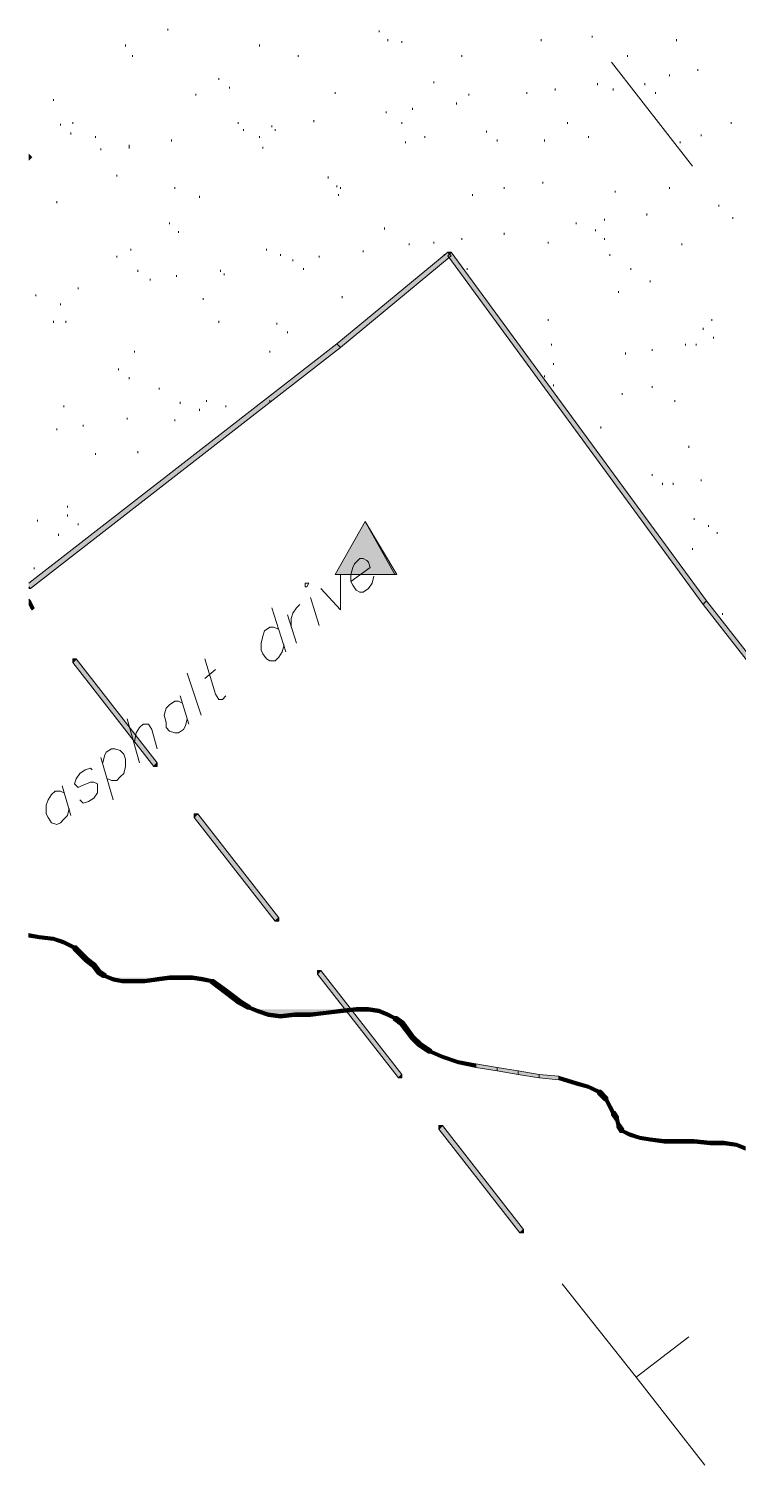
# Model space of a CAD drawing. Header units: inches. Extents: x 10 to 486, y 7 to 426.
# Drawn here: x 10.3 to 37.2, y 65.7 to 120.1 of the extents above; entities that cross this region are included whole.
import ezdxf

# ---------------------------------------------------------------- set-up
doc = ezdxf.new("R2010")
doc.units = ezdxf.units.IN
doc.header["$LTSCALE"] = 3
doc.header["$MEASUREMENT"] = 0
doc.layers.add('PDF_Geometry', color=7, linetype='Continuous', true_color=0x999999)
doc.layers.add('PDF_Solid Fills', color=7, linetype='Continuous')

msp = doc.modelspace()

# ---------------------------------------------------------------- hatches: boundary and pattern name
at = {"layer": 'PDF_Solid Fills', "true_color": 0x999999, "transparency": 33554559}
for points in [[(22.077, 108.15), (22.144, 108.083), (26.344, 111.55), (26.277, 111.617), (26.21, 111.683), (22.01, 108.217)], [(26.277, 111.617), (26.21, 111.55), (35.877, 98.35), (35.944, 98.417), (36.01, 98.483), (26.344, 111.683)], [(35.944, 98.417), (35.877, 98.35), (45.944, 85.483), (46.01, 85.55), (46.077, 85.617), (36.01, 98.483)]]:
    msp.add_hatch(color=253, dxfattribs=at).paths.add_polyline_path(points)
at = {"layer": 'PDF_Solid Fills', "transparency": 33554559}
for points in [[(15.144, 92.283), (15.21, 92.35), (12.144, 96.283), (12.077, 96.217), (12.01, 96.15), (15.077, 92.217)], [(19.744, 86.417), (19.81, 86.483), (16.744, 90.417), (16.677, 90.35), (16.61, 90.283), (19.677, 86.35)], [(24.41, 80.483), (24.477, 80.55), (21.41, 84.483), (21.344, 84.417), (21.277, 84.35), (24.344, 80.417)], [(29.01, 74.617), (29.077, 74.683), (26.01, 78.617), (25.944, 78.55), (25.877, 78.483), (28.944, 74.55)]]:
    msp.add_hatch(color=256, dxfattribs=at).paths.add_polyline_path(points)
at = {"layer": 'PDF_Solid Fills', "true_color": 0xdcdcdc, "transparency": 33554559}
for points in [[(10.744, 85.75), (10.744, 85.683), (11.277, 85.617), (11.277, 85.75), (10.744, 85.817)], [(11.277, 85.683), (11.277, 85.617), (11.677, 85.483), (11.677, 85.617), (11.277, 85.75)], [(11.677, 85.55), (11.677, 85.483), (12.077, 85.283), (12.077, 85.417), (11.677, 85.617)], [(12.077, 85.35), (12.01, 85.283), (12.277, 85.017), (12.344, 85.083), (12.41, 85.15), (12.144, 85.417)], [(12.344, 85.083), (12.277, 85.017), (12.477, 84.817), (12.544, 84.883), (12.61, 84.95), (12.41, 85.15)], [(12.544, 84.883), (12.477, 84.817), (12.744, 84.617), (12.81, 84.683), (12.877, 84.75), (12.61, 84.95)], [(12.81, 84.683), (12.744, 84.617), (12.944, 84.35), (13.01, 84.417), (13.077, 84.483), (12.877, 84.75)], [(13.01, 84.417), (12.944, 84.35), (13.144, 84.217), (13.21, 84.283), (13.277, 84.35), (13.077, 84.483)], [(13.21, 84.283), (13.21, 84.217), (13.544, 84.083), (13.544, 84.217), (13.21, 84.35)], [(13.544, 84.15), (13.544, 84.083), (13.877, 84.017), (13.877, 84.15), (13.544, 84.217)], [(13.877, 84.083), (13.877, 84.017), (14.277, 84.017), (14.277, 84.15), (13.877, 84.15)], [(14.277, 84.083), (14.277, 84.017), (14.744, 84.017), (14.744, 84.15), (14.277, 84.15)], [(14.744, 84.083), (14.744, 84.017), (15.21, 84.083), (15.21, 84.217), (14.744, 84.15)], [(15.21, 84.15), (15.21, 84.083), (15.677, 84.15), (15.677, 84.283), (15.21, 84.217)], [(15.677, 84.217), (15.677, 84.15), (16.144, 84.15), (16.144, 84.283), (15.677, 84.283)], [(16.144, 84.217), (16.144, 84.15), (16.544, 84.15), (16.544, 84.283), (16.144, 84.283)], [(16.544, 84.217), (16.544, 84.15), (16.944, 84.083), (16.944, 84.217), (16.544, 84.283)], [(16.944, 84.15), (16.944, 84.083), (17.277, 84.017), (17.277, 84.15), (16.944, 84.217)], [(17.277, 84.083), (17.21, 84.017), (17.477, 83.817), (17.544, 83.883), (17.61, 83.95), (17.344, 84.15)], [(17.544, 83.883), (17.477, 83.817), (17.744, 83.617), (17.81, 83.683), (17.877, 83.75), (17.61, 83.95)], [(17.81, 83.683), (17.744, 83.617), (18.01, 83.417), (18.077, 83.483), (18.144, 83.55), (17.877, 83.75)], [(18.077, 83.483), (18.01, 83.417), (18.277, 83.217), (18.344, 83.283), (18.41, 83.35), (18.144, 83.55)], [(18.344, 83.283), (18.277, 83.217), (18.61, 83.017), (18.677, 83.083), (18.744, 83.15), (18.41, 83.35)], [(18.677, 83.083), (18.677, 83.017), (19.01, 82.883), (19.01, 83.017), (18.677, 83.15)], [(19.01, 82.95), (19.01, 82.883), (19.41, 82.75), (19.41, 82.883), (19.01, 83.017)], [(19.41, 82.817), (19.41, 82.75), (19.877, 82.683), (19.877, 82.817), (19.41, 82.883)], [(19.877, 82.75), (19.877, 82.683), (20.41, 82.75), (20.41, 82.883), (19.877, 82.817)], [(20.41, 82.817), (20.41, 82.75), (21.01, 82.75), (21.01, 82.883), (20.41, 82.883)], [(21.01, 82.817), (21.01, 82.75), (21.61, 82.817), (21.61, 82.95), (21.01, 82.883)], [(21.61, 82.883), (21.61, 82.817), (22.144, 82.883), (22.144, 83.017), (21.61, 82.95)], [(22.144, 82.95), (22.144, 82.883), (22.744, 82.95), (22.744, 83.083), (22.144, 83.017)], [(22.744, 83.017), (22.744, 82.95), (23.21, 82.95), (23.21, 83.083), (22.744, 83.083)], [(23.21, 83.017), (23.21, 82.95), (23.61, 82.883), (23.61, 83.017), (23.21, 83.083)], [(23.61, 82.95), (23.61, 82.883), (23.944, 82.75), (23.944, 82.883), (23.61, 83.017)], [(23.944, 82.817), (23.944, 82.75), (24.21, 82.617), (24.21, 82.75), (23.944, 82.883)], [(24.21, 82.683), (24.144, 82.617), (24.41, 82.417), (24.477, 82.483), (24.544, 82.55), (24.277, 82.75)], [(24.477, 82.483), (24.41, 82.417), (24.61, 82.15), (24.677, 82.217), (24.744, 82.283), (24.544, 82.55)], [(24.677, 82.217), (24.61, 82.15), (24.81, 81.883), (24.877, 81.95), (24.944, 82.017), (24.744, 82.283)], [(24.877, 81.95), (24.81, 81.883), (25.077, 81.617), (25.144, 81.683), (25.21, 81.75), (24.944, 82.017)], [(25.144, 81.683), (25.077, 81.617), (25.477, 81.35), (25.544, 81.417), (25.61, 81.483), (25.21, 81.75)], [(25.544, 81.417), (25.544, 81.35), (26.01, 81.15), (26.01, 81.283), (25.544, 81.483)], [(26.01, 81.217), (26.01, 81.15), (26.61, 80.95), (26.61, 81.083), (26.01, 81.283)], [(26.61, 81.017), (26.61, 80.95), (27.277, 80.817), (27.277, 80.95), (26.61, 81.083)], [(27.277, 80.883), (27.277, 80.817), (28.077, 80.683), (28.077, 80.817), (27.277, 80.95)], [(28.077, 80.75), (28.077, 80.683), (28.877, 80.55), (28.877, 80.683), (28.077, 80.817)], [(28.877, 80.617), (28.877, 80.55), (29.677, 80.417), (29.677, 80.55), (28.877, 80.683)], [(29.677, 80.483), (29.677, 80.417), (30.41, 80.35), (30.41, 80.483), (29.677, 80.55)], [(30.41, 80.417), (30.41, 80.35), (31.077, 80.15), (31.077, 80.283), (30.41, 80.483)], [(31.077, 80.217), (31.077, 80.15), (31.544, 80.017), (31.544, 80.15), (31.077, 80.283)], [(31.544, 80.083), (31.544, 80.017), (31.944, 79.817), (31.944, 79.95), (31.544, 80.15)], [(31.944, 79.883), (31.877, 79.817), (32.144, 79.55), (32.21, 79.617), (32.277, 79.683), (32.01, 79.95)], [(32.21, 79.617), (32.144, 79.617), (32.277, 79.35), (32.41, 79.35), (32.277, 79.617)], [(32.344, 79.35), (32.277, 79.35), (32.41, 79.083), (32.544, 79.083), (32.41, 79.35)], [(32.477, 79.083), (32.41, 79.017), (32.544, 78.817), (32.61, 78.883), (32.677, 78.95), (32.544, 79.15)], [(32.61, 78.883), (32.544, 78.883), (32.61, 78.617), (32.744, 78.617), (32.677, 78.883)], [(32.677, 78.617), (32.61, 78.55), (32.744, 78.35), (32.81, 78.417), (32.877, 78.483), (32.744, 78.683)], [(32.81, 78.417), (32.81, 78.35), (33.077, 78.217), (33.077, 78.35), (32.81, 78.483)], [(33.077, 78.283), (33.077, 78.217), (33.477, 78.083), (33.477, 78.217), (33.077, 78.35)], [(33.477, 78.15), (33.477, 78.083), (33.877, 78.017), (33.877, 78.15), (33.477, 78.217)], [(33.877, 78.083), (33.877, 78.017), (34.41, 77.95), (34.41, 78.083), (33.877, 78.15)], [(34.41, 78.017), (34.41, 77.95), (34.944, 77.95), (34.944, 78.083), (34.41, 78.083)], [(34.944, 78.017), (34.944, 77.95), (35.544, 77.95), (35.544, 78.083), (34.944, 78.083)], [(35.544, 78.017), (35.544, 77.95), (36.144, 77.883), (36.144, 78.017), (35.544, 78.083)], [(36.144, 77.95), (36.144, 77.883), (36.677, 77.883), (36.677, 78.017), (36.144, 78.017)], [(36.677, 77.95), (36.677, 77.883), (37.144, 77.817), (37.144, 77.95), (36.677, 78.017)], [(37.144, 77.883), (37.144, 77.817), (37.477, 77.683), (37.477, 77.817), (37.144, 77.95)]]:
    msp.add_hatch(color=254, dxfattribs=at).paths.add_polyline_path(points)

# ---------------------------------------------------------------- linework, layer by layer
at = {"layer": 'PDF_Geometry', "lineweight": 13}
for points in [[(15.61, 120.15), (15.61, 120.083)], [(23.61, 120.083), (23.61, 120.017)], [(23.944, 119.75), (23.944, 119.683)], [(24.477, 119.683), (24.477, 119.617)], [(29.744, 119.75), (29.744, 119.683)], [(31.677, 119.883), (31.677, 119.817)], [(34.877, 119.75), (34.877, 119.683)], [(14.01, 119.55), (14.01, 119.483)], [(14.277, 119.15), (14.277, 119.083)], [(19.077, 119.55), (19.077, 119.483)], [(20.544, 119.15), (20.544, 119.083)], [(26.744, 119.15), (26.744, 119.083)], [(33.01, 119.15), (33.01, 119.083)], [(35.677, 118.617), (35.677, 118.55)], [(17.544, 118.283), (17.544, 118.217)], [(25.677, 118.15), (25.677, 118.083)], [(31.877, 118.083), (31.877, 118.017)], [(33.677, 118.083), (33.677, 118.017)], [(34.61, 118.417), (34.61, 118.35)], [(16.677, 117.683), (16.677, 117.617)], [(17.944, 117.95), (17.944, 117.883)], [(21.944, 117.75), (21.944, 117.683)], [(27.01, 117.683), (27.01, 117.617)], [(29.21, 117.75), (29.21, 117.683)], [(30.277, 117.883), (30.277, 117.817)], [(32.477, 117.883), (32.477, 117.817)], [(34.077, 117.75), (34.077, 117.683)], [(11.277, 117.483), (11.277, 117.417)], [(23.877, 117.017), (23.877, 116.95)], [(24.877, 117.15), (24.877, 117.083)], [(26.544, 117.35), (26.544, 117.283)], [(11.544, 116.55), (11.544, 116.483)], [(12.01, 116.617), (12.01, 116.55)], [(18.277, 116.617), (18.277, 116.55)], [(19.544, 116.483), (19.544, 116.417)], [(21.144, 116.683), (21.144, 116.617)], [(24.477, 116.617), (24.477, 116.55)], [(30.744, 116.617), (30.744, 116.55)], [(36.944, 116.617), (36.944, 116.55)], [(11.944, 116.217), (11.944, 116.15)], [(12.877, 116.083), (12.877, 116.017)], [(15.744, 115.95), (15.744, 115.883)], [(18.477, 116.35), (18.477, 116.283)], [(19.077, 116.083), (19.077, 116.017)], [(19.677, 116.35), (19.677, 116.283)], [(24.61, 115.883), (24.61, 115.817)], [(25.344, 116.083), (25.344, 116.017)], [(27.677, 116.283), (27.677, 116.217)], [(28.077, 115.95), (28.077, 115.883)], [(29.877, 115.95), (29.877, 115.883)], [(31.544, 116.083), (31.544, 116.017)], [(35.01, 115.883), (35.01, 115.817)], [(35.81, 116.15), (35.81, 116.083)], [(13.077, 115.617), (13.077, 115.55)], [(14.144, 115.75), (14.144, 115.683), (14.144, 115.617)], [(19.21, 115.683), (19.21, 115.617)], [(13.677, 114.617), (13.677, 114.55)], [(21.677, 114.55), (21.677, 114.483)], [(29.81, 114.35), (29.81, 114.283)], [(15.877, 114.15), (15.877, 114.083)], [(16.81, 113.817), (16.81, 113.75)], [(22.01, 114.217), (22.01, 114.15)], [(22.077, 113.883), (22.077, 113.817)], [(22.144, 114.15), (22.144, 114.083)], [(27.144, 113.883), (27.144, 113.817)], [(28.344, 114.15), (28.344, 114.083)], [(32.544, 114.017), (32.544, 113.95)], [(34.61, 114.15), (34.61, 114.083)], [(11.41, 113.617), (11.41, 113.55)], [(36.477, 113.483), (36.477, 113.417)], [(15.677, 112.817), (15.677, 112.75)], [(23.81, 112.617), (23.81, 112.55)], [(31.077, 112.817), (31.077, 112.75)], [(32.144, 112.95), (32.144, 112.883)], [(33.744, 113.15), (33.744, 113.083)], [(16.01, 112.483), (16.01, 112.417)], [(25.677, 112.083), (25.677, 112.017)], [(26.744, 112.217), (26.744, 112.15)], [(28.344, 112.417), (28.344, 112.35)], [(30.01, 112.083), (30.01, 112.017)], [(31.81, 112.55), (31.81, 112.483)], [(32.144, 112.217), (32.144, 112.15)], [(13.677, 111.55), (13.677, 111.483)], [(14.21, 111.817), (14.21, 111.75)], [(19.344, 111.817), (19.344, 111.75)], [(19.877, 111.617), (19.877, 111.55)], [(21.344, 111.55), (21.344, 111.483)], [(23.01, 111.75), (23.01, 111.683)], [(24.744, 112.017), (24.744, 111.95)], [(26.077, 111.617), (26.077, 111.55)], [(32.344, 111.617), (32.344, 111.55)], [(35.077, 112.017), (35.077, 111.95)], [(14.477, 111.017), (14.477, 110.95)], [(17.61, 111.017), (17.61, 110.95)], [(20.344, 111.417), (20.344, 111.35)], [(20.744, 111.083), (20.744, 111.017)], [(26.944, 111.083), (26.944, 111.017)], [(33.144, 111.083), (33.144, 111.017)], [(14.944, 110.683), (14.944, 110.617)], [(15.944, 110.817), (15.944, 110.75)], [(17.744, 110.883), (17.744, 110.817)], [(33.877, 110.617), (33.877, 110.55)], [(10.61, 110.083), (10.61, 110.017)], [(12.21, 110.35), (12.21, 110.283)], [(16.944, 109.95), (16.944, 109.883)], [(22.21, 110.017), (22.21, 109.95)], [(32.677, 110.217), (32.677, 110.15)], [(11.544, 109.75), (11.544, 109.683)], [(11.277, 109.083), (11.277, 109.017)], [(11.744, 109.083), (11.744, 109.017)], [(17.544, 109.083), (17.544, 109.017)], [(19.744, 109.017), (19.744, 108.95)], [(30.01, 109.15), (30.01, 109.083)], [(35.877, 108.817), (35.877, 108.75)], [(36.21, 109.15), (36.21, 109.083)], [(20.144, 108.683), (20.144, 108.617)], [(36.277, 108.483), (36.277, 108.417)], [(14.344, 107.95), (14.344, 107.883)], [(19.477, 107.95), (19.477, 107.883)], [(30.144, 108.217), (30.144, 108.15)], [(32.944, 107.883), (32.944, 107.817)], [(33.944, 108.017), (33.944, 107.95)], [(35.21, 108.217), (35.21, 108.15)], [(35.61, 108.217), (35.61, 108.15)], [(13.744, 107.283), (13.744, 107.217)], [(30.21, 107.483), (30.21, 107.417)], [(14.144, 106.95), (14.144, 106.883)], [(29.877, 107.017), (29.877, 106.95)], [(30.21, 106.683), (30.21, 106.617)], [(15.277, 106.55), (15.277, 106.483)], [(17.077, 106.083), (17.077, 106.017)], [(19.477, 106.083), (19.477, 106.017)], [(32.81, 106.35), (32.81, 106.283)], [(33.944, 106.617), (33.944, 106.55)], [(34.81, 106.083), (34.81, 106.017)], [(11.677, 105.883), (11.677, 105.817)], [(16.077, 106.017), (16.077, 105.95)], [(16.81, 105.75), (16.81, 105.683)], [(17.81, 105.883), (17.81, 105.817)], [(11.41, 105.017), (11.41, 104.95)], [(12.41, 105.15), (12.41, 105.083)], [(14.077, 105.417), (14.077, 105.35)], [(15.877, 105.35), (15.877, 105.283)], [(32.01, 105.083), (32.01, 105.017)], [(12.877, 104.083), (12.877, 104.017)], [(14.477, 104.15), (14.477, 104.083)], [(35.344, 104.35), (35.344, 104.283)], [(33.944, 103.283), (33.944, 103.217)], [(34.344, 102.95), (34.344, 102.883)], [(34.744, 102.95), (34.744, 102.883)], [(35.81, 103.083), (35.81, 103.017)], [(11.81, 102.083), (11.81, 102.017)], [(11.81, 101.75), (11.81, 101.683)], [(10.677, 101.55), (10.677, 101.483)], [(12.21, 101.417), (12.21, 101.35)], [(35.544, 101.617), (35.544, 101.55)], [(36.077, 101.35), (36.077, 101.283)], [(11.477, 101.017), (11.477, 100.95)], [(36.41, 101.083), (36.41, 101.017)], [(35.477, 100.483), (35.477, 100.417)], [(10.544, 99.75), (10.544, 99.683)], [(36.61, 98.017), (36.61, 97.95)]]:
    msp.add_lwpolyline(points, dxfattribs=at)
at = {"layer": 'PDF_Geometry', "color": 7, "lineweight": 13}
for points in [[(35.477, 114.95), (32.41, 118.883)], [(37.01, 113.017), (37.01, 112.95)], [(35.344, 70.617), (33.344, 69.083), (30.544, 72.617)], [(35.944, 65.75), (33.344, 69.083)]]:
    msp.add_lwpolyline(points, dxfattribs=at)
at = {"layer": 'PDF_Geometry', "lineweight": 5}
for points in [[(22.077, 108.15), (22.144, 108.083), (26.344, 111.55), (26.277, 111.617), (26.21, 111.683), (22.01, 108.217)], [(26.277, 111.617), (26.21, 111.55), (35.877, 98.35), (35.944, 98.417), (36.01, 98.483), (26.344, 111.683)], [(22.144, 108.083), (22.144, 108.083), (22.077, 108.15)], [(35.944, 98.417), (35.877, 98.35), (45.944, 85.483), (46.01, 85.55), (46.077, 85.617), (36.01, 98.483)], [(35.877, 98.35), (35.877, 98.35), (35.944, 98.417)]]:
    msp.add_lwpolyline(points, close=True, dxfattribs=at)
for points in [[(26.21, 111.683), (26.344, 111.683)], [(10.344, 99.017), (10.41, 98.95), (22.144, 108.083), (22.077, 108.15), (22.01, 108.217), (10.344, 99.15)], [(22.144, 108.083), (22.144, 108.083)], [(10.41, 98.95), (10.344, 98.95)], [(35.877, 98.35), (35.877, 98.35)]]:
    msp.add_lwpolyline(points, dxfattribs=at)
at = {"layer": 'PDF_Geometry', "color": 7, "lineweight": 9}
for points in [[(23.077, 101.483), (21.944, 99.483), (24.21, 99.483)], [(23.077, 101.483), (21.944, 99.483), (24.277, 99.483)], [(23.077, 101.483), (21.944, 99.483), (24.21, 99.483)]]:
    msp.add_lwpolyline(points, close=True, dxfattribs=at)
at = {"layer": 'PDF_Geometry', "color": 8, "lineweight": 13, "true_color": 0x767676}
for points in [[(22.544, 99.217), (23.277, 99.75), (23.21, 99.95), (23.144, 100.017), (23.01, 100.083), (22.877, 100.083), (22.677, 99.883), (22.61, 99.75), (22.544, 99.483), (22.544, 99.217), (22.61, 99.083), (22.744, 98.883), (22.877, 98.817), (23.01, 98.817), (23.21, 98.95), (23.344, 99.15), (23.41, 99.417)], [(21.41, 98.95), (22.144, 98.15), (22.144, 99.483)], [(21.01, 98.617), (21.344, 97.55)], [(19.544, 98.217), (20.077, 96.55)], [(20.477, 96.883), (20.144, 97.95)], [(20.277, 97.483), (20.277, 97.817), (20.344, 98.017), (20.477, 98.217), (20.61, 98.35)], [(19.81, 97.417), (19.61, 97.483), (19.477, 97.483), (19.277, 97.35), (19.21, 97.15), (19.144, 96.883), (19.144, 96.617), (19.21, 96.483), (19.344, 96.283), (19.477, 96.217), (19.677, 96.217), (19.81, 96.35), (19.944, 96.55), (20.01, 96.817)], [(16.877, 94.15), (16.344, 95.75)], [(17.01, 96.283), (17.41, 94.95), (17.544, 94.75), (17.677, 94.75), (17.81, 94.883)], [(17.01, 95.55), (17.41, 95.883)], [(16.144, 94.617), (16.01, 94.683), (15.877, 94.683), (15.677, 94.55), (15.544, 94.417), (15.477, 94.15), (15.544, 93.883), (15.544, 93.683), (15.677, 93.55), (15.877, 93.483), (16.01, 93.483), (16.21, 93.617), (16.277, 93.75), (16.344, 94.017)], [(16.077, 94.883), (16.41, 93.817)], [(14.544, 92.35), (14.077, 94.017)], [(14.344, 93.15), (14.41, 93.483), (14.544, 93.683), (14.677, 93.817), (14.877, 93.817), (15.01, 93.617), (15.21, 92.883)], [(13.077, 92.55), (13.544, 90.95)], [(13.144, 92.35), (13.21, 92.617), (13.277, 92.75), (13.477, 92.883), (13.61, 92.883), (13.81, 92.817), (13.944, 92.683), (14.01, 92.483), (14.01, 92.217), (13.944, 91.95), (13.81, 91.817), (13.677, 91.683), (13.477, 91.683), (13.344, 91.75)], [(12.744, 92.083), (12.677, 92.15), (12.477, 92.083), (12.277, 91.95), (12.144, 91.75), (12.077, 91.55), (12.21, 91.417), (12.344, 91.483), (12.677, 91.617), (12.81, 91.617), (12.944, 91.55), (12.944, 91.217), (12.81, 91.017), (12.61, 90.883), (12.41, 90.817), (12.277, 90.95)], [(11.61, 91.483), (11.944, 90.35)], [(11.677, 91.217), (11.544, 91.283), (11.344, 91.283), (11.21, 91.15), (11.077, 90.95), (11.01, 90.75), (11.01, 90.417), (11.077, 90.283), (11.21, 90.083), (11.41, 90.017), (11.544, 90.083), (11.677, 90.217), (11.81, 90.35), (11.877, 90.617)]]:
    msp.add_lwpolyline(points, dxfattribs=at)
msp.add_lwpolyline([(20.81, 99.017), (20.877, 99.017), (20.944, 99.15), (20.81, 99.15)], close=True, dxfattribs=at)
at = {"layer": 'PDF_Geometry', "color": 7, "lineweight": 5}
for points in [[(10.344, 98.55), (10.41, 98.483)], [(10.544, 98.217), (10.477, 98.15), (10.41, 98.217), (10.544, 98.217), (10.41, 98.483), (10.344, 98.483)], [(10.344, 98.35), (10.41, 98.217)], [(12.01, 96.15), (12.01, 96.283), (12.144, 96.283)], [(15.21, 92.35), (15.21, 92.217), (15.077, 92.217)], [(16.61, 90.283), (16.61, 90.417), (16.744, 90.417)], [(19.81, 86.483), (19.81, 86.35), (19.677, 86.35)], [(21.277, 84.35), (21.277, 84.483), (21.41, 84.483)], [(24.477, 80.55), (24.477, 80.417), (24.344, 80.417)], [(25.877, 78.483), (25.877, 78.617), (26.01, 78.617)], [(29.077, 74.683), (29.077, 74.55), (28.944, 74.55)]]:
    msp.add_lwpolyline(points, dxfattribs=at)
for points in [[(15.144, 92.283), (15.21, 92.35), (12.144, 96.283), (12.077, 96.217), (12.01, 96.15), (15.077, 92.217)], [(19.744, 86.417), (19.81, 86.483), (16.744, 90.417), (16.677, 90.35), (16.61, 90.283), (19.677, 86.35)], [(24.41, 80.483), (24.477, 80.55), (21.41, 84.483), (21.344, 84.417), (21.277, 84.35), (24.344, 80.417)], [(29.01, 74.617), (29.077, 74.683), (26.01, 78.617), (25.944, 78.55), (25.877, 78.483), (28.944, 74.55)]]:
    msp.add_lwpolyline(points, close=True, dxfattribs=at)
at = {"layer": 'PDF_Geometry', "color": 254, "lineweight": 5, "true_color": 0xdcdcdc}
for points in [[(10.344, 85.817), (10.344, 85.75), (10.744, 85.683), (10.744, 85.817), (10.344, 85.883)], [(10.744, 85.75), (10.744, 85.683), (11.277, 85.617), (11.277, 85.75), (10.744, 85.817)], [(11.277, 85.683), (11.277, 85.617), (11.677, 85.483), (11.677, 85.617), (11.277, 85.75)], [(11.677, 85.55), (11.677, 85.483), (12.077, 85.283), (12.077, 85.417), (11.677, 85.617)], [(12.077, 85.35), (12.01, 85.283), (12.277, 85.017), (12.344, 85.083), (12.41, 85.15), (12.144, 85.417)], [(12.344, 85.083), (12.277, 85.017), (12.477, 84.817), (12.544, 84.883), (12.61, 84.95), (12.41, 85.15)], [(12.544, 84.883), (12.477, 84.817), (12.744, 84.617), (12.81, 84.683), (12.877, 84.75), (12.61, 84.95)], [(12.477, 84.817), (12.477, 84.817), (12.544, 84.883)], [(12.81, 84.683), (12.744, 84.617), (12.944, 84.35), (13.01, 84.417), (13.077, 84.483), (12.877, 84.75)], [(12.877, 84.75), (12.877, 84.75), (12.81, 84.683)], [(13.01, 84.417), (12.944, 84.35), (13.144, 84.217), (13.21, 84.283), (13.277, 84.35), (13.077, 84.483)], [(12.944, 84.35), (12.944, 84.35), (13.01, 84.417)], [(13.21, 84.283), (13.21, 84.217), (13.544, 84.083), (13.544, 84.217), (13.21, 84.35)], [(13.544, 84.15), (13.544, 84.083), (13.877, 84.017), (13.877, 84.15), (13.544, 84.217)], [(13.877, 84.083), (13.877, 84.017), (14.277, 84.017), (14.277, 84.15), (13.877, 84.15)], [(14.277, 84.083), (14.277, 84.017), (14.744, 84.017), (14.744, 84.15), (14.277, 84.15)], [(14.744, 84.083), (14.744, 84.017), (15.21, 84.083), (15.21, 84.217), (14.744, 84.15)], [(15.21, 84.15), (15.21, 84.083), (15.677, 84.15), (15.677, 84.283), (15.21, 84.217)], [(15.677, 84.217), (15.677, 84.15), (16.144, 84.15), (16.144, 84.283), (15.677, 84.283)], [(16.144, 84.217), (16.144, 84.15), (16.544, 84.15), (16.544, 84.283), (16.144, 84.283)], [(16.544, 84.217), (16.544, 84.15), (16.944, 84.083), (16.944, 84.217), (16.544, 84.283)], [(16.944, 84.15), (16.944, 84.083), (17.277, 84.017), (17.277, 84.15), (16.944, 84.217)], [(17.277, 84.083), (17.21, 84.017), (17.477, 83.817), (17.544, 83.883), (17.61, 83.95), (17.344, 84.15)], [(17.544, 83.883), (17.477, 83.817), (17.744, 83.617), (17.81, 83.683), (17.877, 83.75), (17.61, 83.95)], [(17.81, 83.683), (17.744, 83.617), (18.01, 83.417), (18.077, 83.483), (18.144, 83.55), (17.877, 83.75)], [(18.077, 83.483), (18.01, 83.417), (18.277, 83.217), (18.344, 83.283), (18.41, 83.35), (18.144, 83.55)], [(18.344, 83.283), (18.277, 83.217), (18.61, 83.017), (18.677, 83.083), (18.744, 83.15), (18.41, 83.35)], [(18.277, 83.217), (18.277, 83.217), (18.344, 83.283)], [(18.677, 83.083), (18.677, 83.017), (19.01, 82.883), (19.01, 83.017), (18.677, 83.15)], [(19.01, 82.95), (19.01, 82.883), (19.41, 82.75), (19.41, 82.883), (19.01, 83.017)], [(19.41, 82.817), (19.41, 82.75), (19.877, 82.683), (19.877, 82.817), (19.41, 82.883)], [(19.877, 82.75), (19.877, 82.683), (20.41, 82.75), (20.41, 82.883), (19.877, 82.817)], [(20.41, 82.817), (20.41, 82.75), (21.01, 82.75), (21.01, 82.883), (20.41, 82.883)], [(21.01, 82.817), (21.01, 82.75), (21.61, 82.817), (21.61, 82.95), (21.01, 82.883)], [(21.61, 82.883), (21.61, 82.817), (22.144, 82.883), (22.144, 83.017), (21.61, 82.95)], [(22.144, 82.95), (22.144, 82.883), (22.744, 82.95), (22.744, 83.083), (22.144, 83.017)], [(22.744, 83.017), (22.744, 82.95), (23.21, 82.95), (23.21, 83.083), (22.744, 83.083)], [(23.21, 83.017), (23.21, 82.95), (23.61, 82.883), (23.61, 83.017), (23.21, 83.083)], [(23.61, 82.95), (23.61, 82.883), (23.944, 82.75), (23.944, 82.883), (23.61, 83.017)], [(23.944, 82.817), (23.944, 82.75), (24.21, 82.617), (24.21, 82.75), (23.944, 82.883)], [(24.21, 82.683), (24.144, 82.617), (24.41, 82.417), (24.477, 82.483), (24.544, 82.55), (24.277, 82.75)], [(24.477, 82.483), (24.41, 82.417), (24.61, 82.15), (24.677, 82.217), (24.744, 82.283), (24.544, 82.55)], [(24.544, 82.55), (24.544, 82.55), (24.477, 82.483)], [(24.677, 82.217), (24.61, 82.15), (24.81, 81.883), (24.877, 81.95), (24.944, 82.017), (24.744, 82.283)], [(24.877, 81.95), (24.81, 81.883), (25.077, 81.617), (25.144, 81.683), (25.21, 81.75), (24.944, 82.017)], [(24.81, 81.883), (24.81, 81.883), (24.877, 81.95)], [(25.144, 81.683), (25.077, 81.617), (25.477, 81.35), (25.544, 81.417), (25.61, 81.483), (25.21, 81.75)], [(25.077, 81.617), (25.077, 81.617), (25.144, 81.683)], [(25.544, 81.417), (25.544, 81.35), (26.01, 81.15), (26.01, 81.283), (25.544, 81.483)], [(26.01, 81.217), (26.01, 81.15), (26.61, 80.95), (26.61, 81.083), (26.01, 81.283)], [(26.61, 81.017), (26.61, 80.95), (27.277, 80.817), (27.277, 80.95), (26.61, 81.083)], [(27.277, 80.883), (27.277, 80.817), (28.077, 80.683), (28.077, 80.817), (27.277, 80.95)], [(28.077, 80.75), (28.077, 80.683), (28.877, 80.55), (28.877, 80.683), (28.077, 80.817)], [(28.877, 80.617), (28.877, 80.55), (29.677, 80.417), (29.677, 80.55), (28.877, 80.683)], [(29.677, 80.483), (29.677, 80.417), (30.41, 80.35), (30.41, 80.483), (29.677, 80.55)], [(30.41, 80.417), (30.41, 80.35), (31.077, 80.15), (31.077, 80.283), (30.41, 80.483)], [(31.077, 80.217), (31.077, 80.15), (31.544, 80.017), (31.544, 80.15), (31.077, 80.283)], [(31.544, 80.083), (31.544, 80.017), (31.944, 79.817), (31.944, 79.95), (31.544, 80.15)], [(31.944, 79.883), (31.877, 79.817), (32.144, 79.55), (32.21, 79.617), (32.277, 79.683), (32.01, 79.95)], [(32.21, 79.617), (32.144, 79.617), (32.277, 79.35), (32.41, 79.35), (32.277, 79.617)], [(32.344, 79.35), (32.277, 79.35), (32.41, 79.083), (32.544, 79.083), (32.41, 79.35)], [(32.477, 79.083), (32.41, 79.017), (32.544, 78.817), (32.61, 78.883), (32.677, 78.95), (32.544, 79.15)], [(32.61, 78.883), (32.544, 78.883), (32.61, 78.617), (32.744, 78.617), (32.677, 78.883)], [(32.677, 78.617), (32.61, 78.55), (32.744, 78.35), (32.81, 78.417), (32.877, 78.483), (32.744, 78.683)], [(32.81, 78.417), (32.81, 78.35), (33.077, 78.217), (33.077, 78.35), (32.81, 78.483)], [(33.077, 78.283), (33.077, 78.217), (33.477, 78.083), (33.477, 78.217), (33.077, 78.35)], [(33.477, 78.15), (33.477, 78.083), (33.877, 78.017), (33.877, 78.15), (33.477, 78.217)], [(33.877, 78.083), (33.877, 78.017), (34.41, 77.95), (34.41, 78.083), (33.877, 78.15)], [(34.41, 78.017), (34.41, 77.95), (34.944, 77.95), (34.944, 78.083), (34.41, 78.083)], [(34.944, 78.017), (34.944, 77.95), (35.544, 77.95), (35.544, 78.083), (34.944, 78.083)], [(35.544, 78.017), (35.544, 77.95), (36.144, 77.883), (36.144, 78.017), (35.544, 78.083)], [(36.144, 77.95), (36.144, 77.883), (36.677, 77.883), (36.677, 78.017), (36.144, 78.017)], [(36.677, 77.95), (36.677, 77.883), (37.144, 77.817), (37.144, 77.95), (36.677, 78.017)], [(37.144, 77.883), (37.144, 77.817), (37.477, 77.683), (37.477, 77.817), (37.144, 77.95)]]:
    msp.add_lwpolyline(points, close=True, dxfattribs=at)
for points in [[(10.744, 85.683), (10.744, 85.683)], [(11.277, 85.75), (11.277, 85.75)], [(11.677, 85.617), (11.677, 85.617)], [(12.077, 85.417), (12.144, 85.417)], [(12.477, 84.817), (12.477, 84.817)], [(12.877, 84.75), (12.877, 84.75)], [(12.944, 84.35), (12.944, 84.35)], [(13.144, 84.217), (13.21, 84.217)], [(13.544, 84.083), (13.544, 84.083)], [(13.877, 84.017), (13.877, 84.017)], [(14.744, 84.017), (14.744, 84.017)], [(15.677, 84.283), (15.677, 84.283)], [(16.544, 84.283), (16.544, 84.283)], [(16.944, 84.217), (16.944, 84.217)], [(17.277, 84.15), (17.344, 84.15)], [(18.277, 83.217), (18.277, 83.217)], [(18.61, 83.017), (18.677, 83.017)], [(19.01, 82.883), (19.01, 82.883)], [(19.41, 82.75), (19.41, 82.75)], [(20.41, 82.883), (20.41, 82.883)], [(21.01, 82.75), (21.01, 82.75)], [(21.61, 82.817), (21.61, 82.817)], [(22.144, 83.017), (22.144, 83.017)], [(22.744, 83.083), (22.744, 83.083)], [(23.21, 83.083), (23.21, 83.083)], [(23.61, 83.017), (23.61, 83.017)], [(23.944, 82.883), (23.944, 82.883)], [(24.21, 82.75), (24.277, 82.75)], [(19.877, 82.683), (19.877, 82.683)], [(24.544, 82.55), (24.544, 82.55)], [(24.81, 81.883), (24.81, 81.883)], [(25.077, 81.617), (25.077, 81.617)], [(25.477, 81.35), (25.544, 81.35)], [(26.01, 81.15), (26.01, 81.15)], [(26.61, 80.95), (26.61, 80.95)], [(27.277, 80.817), (27.277, 80.817)], [(29.677, 80.417), (29.677, 80.417)], [(30.41, 80.483), (30.41, 80.483)], [(31.077, 80.15), (31.077, 80.15)], [(31.544, 80.15), (31.544, 80.15)], [(31.944, 79.95), (32.01, 79.95)], [(32.277, 79.683), (32.277, 79.617)], [(32.41, 79.083), (32.41, 79.017)], [(32.677, 78.95), (32.677, 78.883)], [(32.61, 78.617), (32.61, 78.55)], [(32.744, 78.35), (32.81, 78.35)], [(33.077, 78.217), (33.077, 78.217)], [(33.477, 78.083), (33.477, 78.083)], [(33.877, 78.017), (33.877, 78.017)], [(34.41, 77.95), (34.41, 77.95)], [(35.544, 78.083), (35.544, 78.083)], [(36.144, 77.883), (36.144, 77.883)], [(36.677, 78.017), (36.677, 78.017)], [(37.144, 77.95), (37.144, 77.95)]]:
    msp.add_lwpolyline(points, dxfattribs=at)
at = {"layer": 'PDF_Solid Fills', "color": 253, "lineweight": 13, "true_color": 0x999999, "transparency": 33554559}
for points in [[(10.344, 115.417), (10.344, 115.15), (10.477, 115.283)], [(10.344, 99.017), (10.41, 98.95), (10.344, 98.95)]]:
    msp.add_solid(points, dxfattribs=at)
at = {"layer": 'PDF_Solid Fills', "color": 253, "lineweight": 5, "true_color": 0x999999, "transparency": 33554559}
for points in [[(26.21, 111.683), (26.344, 111.683), (26.277, 111.617)], [(10.344, 99.15), (22.01, 108.217), (10.344, 99.017)], [(10.41, 98.95), (22.01, 108.217), (10.344, 99.017)], [(10.41, 98.95), (22.077, 108.15), (22.01, 108.217)], [(22.144, 108.083), (22.077, 108.15), (10.41, 98.95)]]:
    msp.add_solid(points, dxfattribs=at)
at = {"layer": 'PDF_Solid Fills', "color": 7, "lineweight": 13, "true_color": 0xfafafa, "transparency": 33554559}
for points in [[(23.077, 101.483), (21.944, 99.483), (24.21, 99.483)], [(23.077, 101.483), (21.944, 99.483), (24.277, 99.483)], [(23.077, 101.483), (21.944, 99.483), (24.21, 99.483)]]:
    msp.add_solid(points, dxfattribs=at)
at = {"layer": 'PDF_Solid Fills', "lineweight": 5, "transparency": 33554559}
for points in [[(10.344, 98.483), (10.41, 98.483), (10.344, 98.55)], [(10.544, 98.217), (10.344, 98.483), (10.344, 98.417)], [(10.41, 98.483), (10.344, 98.483), (10.544, 98.217)], [(10.344, 98.417), (10.41, 98.217), (10.477, 98.217)], [(10.41, 98.217), (10.344, 98.35), (10.344, 98.417)], [(10.344, 98.417), (10.477, 98.217), (10.544, 98.217)], [(10.544, 98.217), (10.477, 98.15), (10.477, 98.217), (10.41, 98.217)], [(12.01, 96.15), (12.01, 96.283), (12.077, 96.217), (12.144, 96.283)], [(15.21, 92.35), (15.21, 92.217), (15.144, 92.283), (15.077, 92.217)], [(16.61, 90.283), (16.61, 90.417), (16.677, 90.35), (16.744, 90.417)], [(19.81, 86.483), (19.81, 86.35), (19.744, 86.417), (19.677, 86.35)], [(21.277, 84.35), (21.277, 84.483), (21.344, 84.417), (21.41, 84.483)], [(24.477, 80.55), (24.477, 80.417), (24.41, 80.483), (24.344, 80.417)], [(25.877, 78.483), (25.877, 78.617), (25.944, 78.55), (26.01, 78.617)]]:
    msp.add_solid(points, dxfattribs=at)
at = {"layer": 'PDF_Solid Fills', "color": 254, "lineweight": 13, "true_color": 0xdcdcdc, "transparency": 33554559}
for points in [[(10.344, 85.817), (10.744, 85.817), (10.344, 85.883)], [(10.344, 85.75), (10.744, 85.817), (10.344, 85.817)], [(10.344, 85.75), (10.744, 85.75), (10.744, 85.817)], [(10.744, 85.683), (10.744, 85.75), (10.344, 85.75)]]:
    msp.add_solid(points, dxfattribs=at)
at = {"layer": 'PDF_Solid Fills', "color": 254, "lineweight": 5, "true_color": 0xdcdcdc, "transparency": 33554559}
for points in [[(12.077, 85.417), (12.144, 85.417), (12.077, 85.35)], [(13.144, 84.217), (13.21, 84.217), (13.21, 84.283)], [(13.41, 84.217), (13.544, 84.15), (15.21, 84.15)], [(13.41, 84.217), (15.677, 84.217), (15.21, 84.15)], [(13.544, 84.15), (13.81, 84.083), (14.744, 84.083)], [(13.544, 84.15), (15.21, 84.15), (14.744, 84.083)], [(17.277, 84.15), (17.344, 84.15), (17.277, 84.083)], [(18.61, 83.017), (18.677, 83.017), (18.677, 83.083)], [(18.81, 83.017), (18.877, 82.95), (22.144, 82.95)], [(18.81, 83.017), (22.744, 83.017), (22.144, 82.95)], [(19.01, 82.95), (19.077, 82.883), (21.61, 82.883)], [(19.01, 82.95), (21.81, 82.95), (21.61, 82.883)], [(19.077, 82.883), (19.344, 82.817), (21.01, 82.817)], [(19.077, 82.883), (21.61, 82.883), (21.01, 82.817)], [(19.744, 82.817), (20.41, 82.817), (19.877, 82.75)], [(24.21, 82.75), (24.277, 82.75), (24.21, 82.683)], [(25.477, 81.35), (25.544, 81.35), (25.544, 81.417)], [(31.944, 79.95), (32.01, 79.95), (31.944, 79.883)], [(32.277, 79.683), (32.277, 79.617), (32.21, 79.617)], [(32.41, 79.083), (32.41, 79.017), (32.477, 79.083)], [(32.677, 78.95), (32.677, 78.883), (32.61, 78.883)], [(32.61, 78.617), (32.61, 78.55), (32.677, 78.617)], [(32.744, 78.35), (32.81, 78.35), (32.81, 78.417)]]:
    msp.add_solid(points, dxfattribs=at)
at = {"layer": 'PDF_Solid Fills', "lineweight": 13, "transparency": 33554559}
msp.add_solid([(29.077, 74.683), (29.077, 74.55), (29.01, 74.617), (28.944, 74.55)], dxfattribs=at)

doc.saveas('drawing.dxf')
